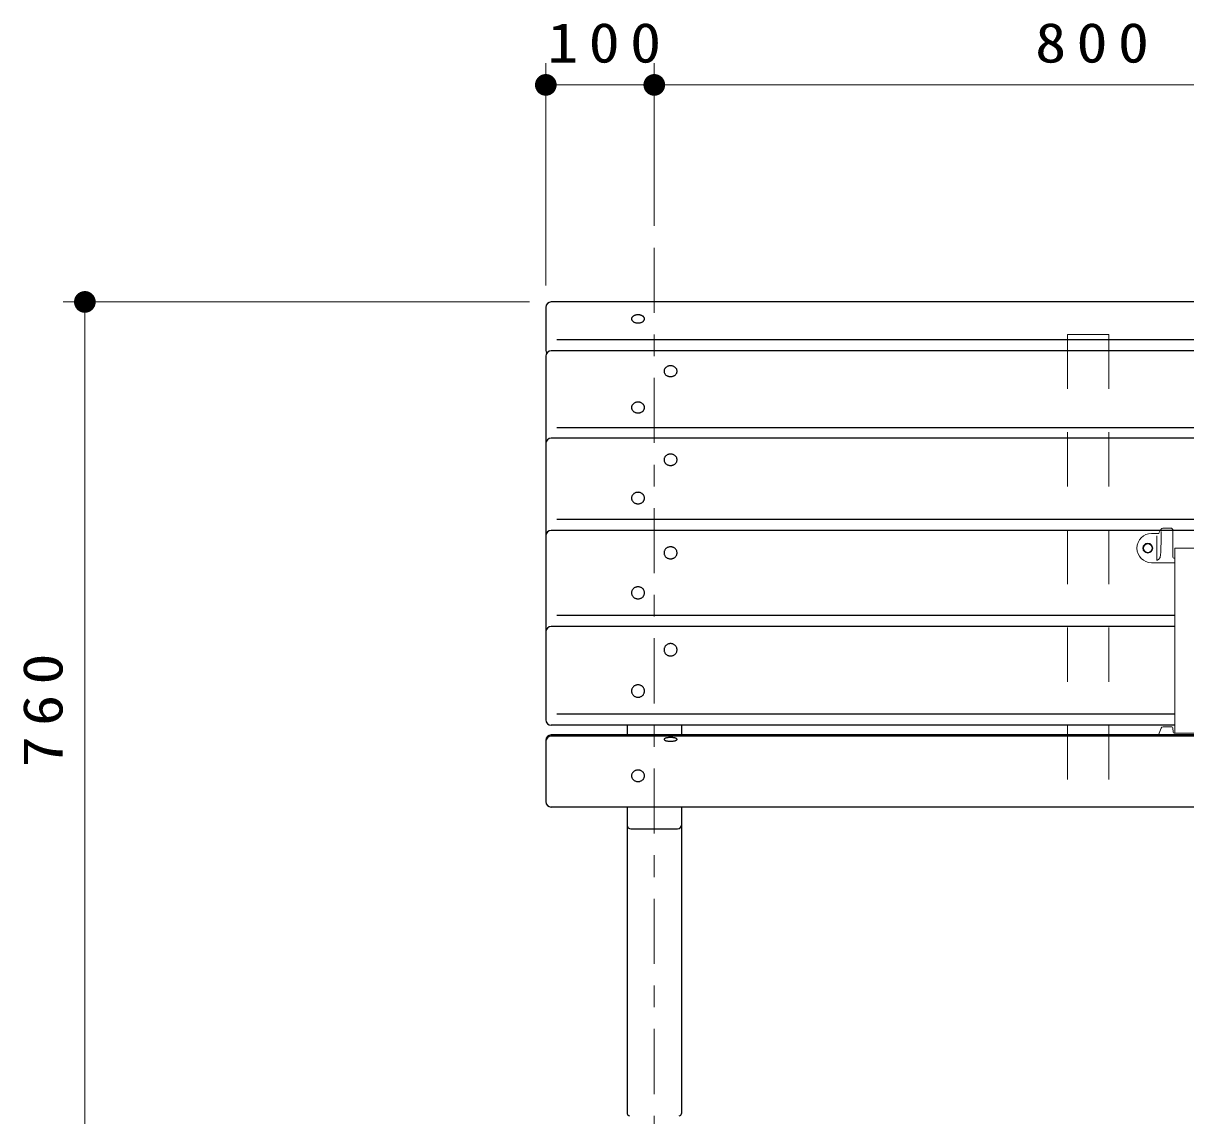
# Model space of a CAD drawing. Units: millimetres on the paper, scale 1:20. Extents: x -365 to 12, y -47 to 257.
# Drawn here: x -322.6 to -269, y 98.6 to 148.9 of the extents above; entities that cross this region are included whole.
import ezdxf

# ---------------------------------------------------------------- set-up
doc = ezdxf.new("R2010")
doc.units = ezdxf.units.MM
doc.linetypes.add('USER1', pattern=[4.5, 2.5, -2])
doc.linetypes.add('USER2', pattern=[6, 3, -1, 1, -1])
doc.layers.add('LY_1', color=7, linetype='Continuous', lineweight=25)
doc.styles.add('ＭＳ ゴシック', font='')
doc.styles.get('ＭＳ ゴシック').set_extended_font_data('MS Gothic')

# ---------------------------------------------------------------- blocks, each defined once
blk = doc.blocks.new('filled_dot')
at = {"color": 0, "linetype": 'Continuous', "lineweight": -2, "const_width": 1.25}
blk.add_lwpolyline([(-0.625, 0, 1), (0.625, 0, 1)], format="xyb", close=True, dxfattribs=at)

msp = doc.modelspace()

# ---------------------------------------------------------------- linework, layer by layer
at = {"layer": 'LY_1', "lineweight": 13}
for p, q in [((-298.479, 136.836), (-298.479, 147.086)), ((-293.479, 139.586), (-293.479, 147.086)), ((-298.479, 146.086), (-293.479, 146.086)), ((-293.479, 146.086), (-253.479, 146.086)), ((-299.229, 136.086), (-320.729, 136.086)), ((-319.729, 98.086), (-319.729, 136.086))]:
    msp.add_line(p, q, dxfattribs=at)
at = {"layer": 'LY_1', "linetype": 'USER2', "lineweight": 13}
msp.add_line((-293.479, 138.586), (-293.479, 80.586), dxfattribs=at)
at = {"layer": 'LY_1'}
for p, q in [((-298.479, 135.836), (-298.479, 133.85)), ((-253.479, 136.086), (-298.229, 136.086)), ((-253.479, 134.345), (-297.979, 134.345)), ((-298.479, 133.586), (-298.479, 129.556)), ((-253.479, 133.836), (-298.229, 133.836)), ((-253.479, 130.278), (-297.979, 130.278)), ((-253.479, 129.806), (-298.229, 129.806)), ((-298.479, 129.556), (-298.479, 125.31)), ((-253.479, 126.055), (-297.979, 126.055)), ((-253.479, 125.56), (-298.229, 125.56)), ((-298.479, 125.31), (-298.479, 120.879)), ((-269.479, 121.129), (-298.229, 121.129)), ((-269.479, 121.644), (-297.979, 121.644)), ((-298.479, 120.879), (-298.479, 116.827)), ((-269.479, 117.092), (-297.979, 117.092)), ((-269.479, 116.577), (-298.229, 116.577)), ((-294.729, 116.577), (-294.729, 116.132)), ((-292.229, 116.577), (-292.229, 116.132)), ((-298.479, 115.882), (-298.479, 113.059)), ((-253.479, 116.132), (-298.229, 116.132)), ((-253.479, 116.08), (-298.229, 116.08)), ((-253.479, 112.809), (-298.229, 112.809)), ((-294.729, 112.809), (-294.729, 98.686)), ((-292.229, 112.809), (-292.229, 98.686)), ((-294.554, 111.801), (-292.404, 111.801))]:
    msp.add_line(p, q, dxfattribs=at)
at = {"layer": 'LY_1', "linetype": 'USER1', "lineweight": 13}
for p, q in [((-274.429, 134.586), (-274.429, 112.809)), ((-274.429, 134.586), (-272.529, 134.586)), ((-272.529, 134.586), (-272.529, 112.809))]:
    msp.add_line(p, q, dxfattribs=at)
at = {"layer": 'LY_1', "color": 140, "lineweight": 13}
for p, q in [((-270.554, 125.416), (-270.239, 125.416)), ((-270.217, 125.429), (-270.12, 125.613)), ((-270.114, 125.091), (-270.114, 125.508)), ((-269.674, 125.666), (-270.031, 125.666)), ((-269.574, 125.566), (-269.574, 124.324)), ((-270.31, 124.178), (-270.31, 125.315)), ((-269.479, 116.213), (-269.479, 124.74)), ((-269.479, 124.74), (-267.479, 124.74)), ((-269.479, 124.066), (-270.554, 124.066)), ((-269.479, 124.274), (-269.524, 124.274)), ((-270.116, 116.446), (-270.235, 116.132)), ((-270.023, 116.51), (-269.622, 116.51)), ((-269.561, 116.26), (-269.572, 116.463)), ((-269.511, 116.213), (-268.479, 116.213))]:
    msp.add_line(p, q, dxfattribs=at)
at = {"layer": 'LY_1'}
for points in [[(-294.529, 135.303), (-294.527, 135.287), (-294.524, 135.271), (-294.518, 135.255), (-294.51, 135.239), (-294.5, 135.224), (-294.488, 135.209), (-294.474, 135.196), (-294.458, 135.183), (-294.441, 135.17), (-294.421, 135.159), (-294.401, 135.149), (-294.379, 135.141), (-294.355, 135.133), (-294.331, 135.127), (-294.306, 135.122), (-294.281, 135.118), (-294.255, 135.116), (-294.229, 135.115), (-294.202, 135.116), (-294.176, 135.118), (-294.151, 135.122), (-294.126, 135.127), (-294.102, 135.133), (-294.079, 135.141), (-294.056, 135.149), (-294.036, 135.159), (-294.016, 135.17), (-293.999, 135.183), (-293.983, 135.196), (-293.969, 135.209), (-293.957, 135.224), (-293.947, 135.239), (-293.939, 135.255), (-293.933, 135.271), (-293.93, 135.287), (-293.929, 135.303), (-293.93, 135.32), (-293.933, 135.336), (-293.939, 135.352), (-293.947, 135.368), (-293.957, 135.383), (-293.969, 135.397), (-293.983, 135.411), (-293.999, 135.424), (-294.016, 135.436), (-294.036, 135.447), (-294.056, 135.457), (-294.079, 135.466), (-294.102, 135.474), (-294.126, 135.48), (-294.151, 135.485), (-294.176, 135.489), (-294.202, 135.491), (-294.229, 135.491), (-294.255, 135.491), (-294.281, 135.489), (-294.306, 135.485), (-294.331, 135.48), (-294.355, 135.474), (-294.379, 135.466), (-294.401, 135.457), (-294.421, 135.447), (-294.441, 135.436), (-294.458, 135.424), (-294.474, 135.411), (-294.488, 135.397), (-294.5, 135.383), (-294.51, 135.368), (-294.518, 135.352), (-294.524, 135.336), (-294.527, 135.32)], [(-293.029, 132.894), (-293.027, 132.872), (-293.024, 132.85), (-293.018, 132.829), (-293.01, 132.808), (-293, 132.788), (-292.988, 132.768), (-292.974, 132.75), (-292.958, 132.732), (-292.941, 132.716), (-292.921, 132.702), (-292.901, 132.688), (-292.879, 132.676), (-292.855, 132.666), (-292.831, 132.658), (-292.806, 132.651), (-292.781, 132.647), (-292.755, 132.644), (-292.729, 132.643), (-292.702, 132.644), (-292.676, 132.647), (-292.651, 132.651), (-292.626, 132.658), (-292.602, 132.666), (-292.579, 132.676), (-292.556, 132.688), (-292.536, 132.702), (-292.516, 132.716), (-292.499, 132.732), (-292.483, 132.75), (-292.469, 132.768), (-292.457, 132.788), (-292.447, 132.808), (-292.439, 132.829), (-292.433, 132.85), (-292.43, 132.872), (-292.429, 132.894), (-292.43, 132.916), (-292.433, 132.937), (-292.439, 132.959), (-292.447, 132.98), (-292.457, 133), (-292.469, 133.019), (-292.483, 133.038), (-292.499, 133.055), (-292.516, 133.071), (-292.536, 133.086), (-292.556, 133.1), (-292.579, 133.111), (-292.602, 133.121), (-292.626, 133.13), (-292.651, 133.136), (-292.676, 133.141), (-292.702, 133.144), (-292.729, 133.145), (-292.755, 133.144), (-292.781, 133.141), (-292.806, 133.136), (-292.831, 133.13), (-292.855, 133.121), (-292.879, 133.111), (-292.901, 133.1), (-292.921, 133.086), (-292.941, 133.071), (-292.958, 133.055), (-292.974, 133.038), (-292.988, 133.019), (-293, 133), (-293.01, 132.98), (-293.018, 132.959), (-293.024, 132.937), (-293.027, 132.916)], [(-294.529, 131.22), (-294.527, 131.198), (-294.524, 131.176), (-294.518, 131.155), (-294.51, 131.134), (-294.5, 131.114), (-294.488, 131.094), (-294.474, 131.076), (-294.458, 131.058), (-294.441, 131.042), (-294.421, 131.027), (-294.401, 131.014), (-294.379, 131.002), (-294.355, 130.992), (-294.331, 130.984), (-294.306, 130.977), (-294.281, 130.972), (-294.255, 130.97), (-294.229, 130.969), (-294.202, 130.97), (-294.176, 130.972), (-294.151, 130.977), (-294.126, 130.984), (-294.102, 130.992), (-294.079, 131.002), (-294.056, 131.014), (-294.036, 131.027), (-294.016, 131.042), (-293.999, 131.058), (-293.983, 131.076), (-293.969, 131.094), (-293.957, 131.114), (-293.947, 131.134), (-293.939, 131.155), (-293.933, 131.176), (-293.93, 131.198), (-293.929, 131.22), (-293.93, 131.242), (-293.933, 131.263), (-293.939, 131.285), (-293.947, 131.306), (-293.957, 131.326), (-293.969, 131.345), (-293.983, 131.364), (-293.999, 131.381), (-294.016, 131.397), (-294.036, 131.412), (-294.056, 131.425), (-294.079, 131.437), (-294.102, 131.447), (-294.126, 131.456), (-294.151, 131.462), (-294.176, 131.467), (-294.202, 131.47), (-294.229, 131.471), (-294.255, 131.47), (-294.281, 131.467), (-294.306, 131.462), (-294.331, 131.456), (-294.355, 131.447), (-294.379, 131.437), (-294.401, 131.425), (-294.421, 131.412), (-294.441, 131.397), (-294.458, 131.381), (-294.474, 131.364), (-294.488, 131.345), (-294.5, 131.326), (-294.51, 131.306), (-294.518, 131.285), (-294.524, 131.263), (-294.527, 131.242)], [(-293.029, 128.813), (-293.027, 128.79), (-293.024, 128.767), (-293.018, 128.745), (-293.01, 128.722), (-293, 128.701), (-292.988, 128.681), (-292.974, 128.661), (-292.958, 128.643), (-292.941, 128.626), (-292.921, 128.61), (-292.901, 128.596), (-292.879, 128.584), (-292.855, 128.573), (-292.831, 128.564), (-292.806, 128.557), (-292.781, 128.552), (-292.755, 128.549), (-292.729, 128.548), (-292.702, 128.549), (-292.676, 128.552), (-292.651, 128.557), (-292.626, 128.564), (-292.602, 128.573), (-292.579, 128.584), (-292.556, 128.596), (-292.536, 128.61), (-292.516, 128.626), (-292.499, 128.643), (-292.483, 128.661), (-292.469, 128.681), (-292.457, 128.701), (-292.447, 128.722), (-292.439, 128.745), (-292.433, 128.767), (-292.43, 128.79), (-292.429, 128.813), (-292.43, 128.836), (-292.433, 128.859), (-292.439, 128.882), (-292.447, 128.904), (-292.457, 128.925), (-292.469, 128.945), (-292.483, 128.965), (-292.499, 128.983), (-292.516, 129), (-292.536, 129.016), (-292.556, 129.03), (-292.579, 129.042), (-292.602, 129.053), (-292.626, 129.062), (-292.651, 129.069), (-292.676, 129.074), (-292.702, 129.077), (-292.729, 129.078), (-292.755, 129.077), (-292.781, 129.074), (-292.806, 129.069), (-292.831, 129.062), (-292.855, 129.053), (-292.879, 129.042), (-292.901, 129.03), (-292.921, 129.016), (-292.941, 129), (-292.958, 128.983), (-292.974, 128.965), (-292.988, 128.945), (-293, 128.925), (-293.01, 128.904), (-293.018, 128.882), (-293.024, 128.859), (-293.027, 128.836)], [(-294.529, 127.048), (-294.527, 127.025), (-294.524, 127.002), (-294.518, 126.979), (-294.51, 126.957), (-294.5, 126.936), (-294.488, 126.915), (-294.474, 126.896), (-294.458, 126.878), (-294.441, 126.86), (-294.421, 126.845), (-294.401, 126.831), (-294.379, 126.818), (-294.355, 126.808), (-294.331, 126.799), (-294.306, 126.792), (-294.281, 126.787), (-294.255, 126.784), (-294.229, 126.783), (-294.202, 126.784), (-294.176, 126.787), (-294.151, 126.792), (-294.126, 126.799), (-294.102, 126.808), (-294.079, 126.818), (-294.056, 126.831), (-294.036, 126.845), (-294.016, 126.86), (-293.999, 126.878), (-293.983, 126.896), (-293.969, 126.915), (-293.957, 126.936), (-293.947, 126.957), (-293.939, 126.979), (-293.933, 127.002), (-293.93, 127.025), (-293.929, 127.048), (-293.93, 127.071), (-293.933, 127.094), (-293.939, 127.116), (-293.947, 127.138), (-293.957, 127.16), (-293.969, 127.18), (-293.983, 127.2), (-293.999, 127.218), (-294.016, 127.235), (-294.036, 127.251), (-294.056, 127.265), (-294.079, 127.277), (-294.102, 127.288), (-294.126, 127.297), (-294.151, 127.303), (-294.176, 127.308), (-294.202, 127.312), (-294.229, 127.313), (-294.255, 127.312), (-294.281, 127.308), (-294.306, 127.303), (-294.331, 127.297), (-294.355, 127.288), (-294.379, 127.277), (-294.401, 127.265), (-294.421, 127.251), (-294.441, 127.235), (-294.458, 127.218), (-294.474, 127.2), (-294.488, 127.18), (-294.5, 127.16), (-294.51, 127.138), (-294.518, 127.116), (-294.524, 127.094), (-294.527, 127.071)], [(-293.029, 124.523), (-293.027, 124.499), (-293.024, 124.475), (-293.018, 124.452), (-293.01, 124.429), (-293, 124.406), (-292.988, 124.385), (-292.974, 124.365), (-292.958, 124.346), (-292.941, 124.328), (-292.921, 124.312), (-292.901, 124.297), (-292.879, 124.284), (-292.855, 124.273), (-292.831, 124.264), (-292.806, 124.256), (-292.781, 124.251), (-292.755, 124.248), (-292.729, 124.247), (-292.702, 124.248), (-292.676, 124.251), (-292.651, 124.256), (-292.626, 124.264), (-292.602, 124.273), (-292.579, 124.284), (-292.556, 124.297), (-292.536, 124.312), (-292.516, 124.328), (-292.499, 124.346), (-292.483, 124.365), (-292.469, 124.385), (-292.457, 124.406), (-292.447, 124.429), (-292.439, 124.452), (-292.433, 124.475), (-292.43, 124.499), (-292.429, 124.523), (-292.43, 124.547), (-292.433, 124.571), (-292.439, 124.595), (-292.447, 124.618), (-292.457, 124.64), (-292.469, 124.661), (-292.483, 124.682), (-292.499, 124.701), (-292.516, 124.719), (-292.536, 124.735), (-292.556, 124.75), (-292.579, 124.763), (-292.602, 124.774), (-292.626, 124.783), (-292.651, 124.79), (-292.676, 124.795), (-292.702, 124.799), (-292.729, 124.8), (-292.755, 124.799), (-292.781, 124.795), (-292.806, 124.79), (-292.831, 124.783), (-292.855, 124.774), (-292.879, 124.763), (-292.901, 124.75), (-292.921, 124.735), (-292.941, 124.719), (-292.958, 124.701), (-292.974, 124.682), (-292.988, 124.661), (-293, 124.64), (-293.01, 124.618), (-293.018, 124.595), (-293.024, 124.571), (-293.027, 124.547)], [(-294.529, 122.681), (-294.527, 122.657), (-294.524, 122.633), (-294.518, 122.609), (-294.51, 122.586), (-294.5, 122.564), (-294.488, 122.543), (-294.474, 122.522), (-294.458, 122.503), (-294.441, 122.485), (-294.421, 122.469), (-294.401, 122.454), (-294.379, 122.442), (-294.355, 122.43), (-294.331, 122.421), (-294.306, 122.414), (-294.281, 122.409), (-294.255, 122.406), (-294.229, 122.404), (-294.202, 122.406), (-294.176, 122.409), (-294.151, 122.414), (-294.126, 122.421), (-294.102, 122.43), (-294.079, 122.442), (-294.056, 122.454), (-294.036, 122.469), (-294.016, 122.485), (-293.999, 122.503), (-293.983, 122.522), (-293.969, 122.543), (-293.957, 122.564), (-293.947, 122.586), (-293.939, 122.609), (-293.933, 122.633), (-293.93, 122.657), (-293.929, 122.681), (-293.93, 122.705), (-293.933, 122.729), (-293.939, 122.752), (-293.947, 122.775), (-293.957, 122.798), (-293.969, 122.819), (-293.983, 122.839), (-293.999, 122.858), (-294.016, 122.876), (-294.036, 122.893), (-294.056, 122.907), (-294.079, 122.92), (-294.102, 122.931), (-294.126, 122.941), (-294.151, 122.948), (-294.176, 122.953), (-294.202, 122.956), (-294.229, 122.957), (-294.255, 122.956), (-294.281, 122.953), (-294.306, 122.948), (-294.331, 122.941), (-294.355, 122.931), (-294.379, 122.92), (-294.401, 122.907), (-294.421, 122.893), (-294.441, 122.876), (-294.458, 122.858), (-294.474, 122.839), (-294.488, 122.819), (-294.5, 122.798), (-294.51, 122.775), (-294.518, 122.752), (-294.524, 122.729), (-294.527, 122.705)], [(-293.029, 120.056), (-293.027, 120.032), (-293.024, 120.007), (-293.018, 119.983), (-293.01, 119.959), (-293, 119.936), (-292.988, 119.914), (-292.974, 119.893), (-292.958, 119.873), (-292.941, 119.855), (-292.921, 119.838), (-292.901, 119.823), (-292.879, 119.81), (-292.855, 119.798), (-292.831, 119.789), (-292.806, 119.781), (-292.781, 119.776), (-292.755, 119.772), (-292.729, 119.771), (-292.702, 119.772), (-292.676, 119.776), (-292.651, 119.781), (-292.626, 119.789), (-292.602, 119.798), (-292.579, 119.81), (-292.556, 119.823), (-292.536, 119.838), (-292.516, 119.855), (-292.499, 119.873), (-292.483, 119.893), (-292.469, 119.914), (-292.457, 119.936), (-292.447, 119.959), (-292.439, 119.983), (-292.433, 120.007), (-292.43, 120.032), (-292.429, 120.056), (-292.43, 120.081), (-292.433, 120.106), (-292.439, 120.13), (-292.447, 120.154), (-292.457, 120.177), (-292.469, 120.199), (-292.483, 120.22), (-292.499, 120.24), (-292.516, 120.258), (-292.536, 120.275), (-292.556, 120.29), (-292.579, 120.303), (-292.602, 120.315), (-292.626, 120.324), (-292.651, 120.332), (-292.676, 120.337), (-292.702, 120.34), (-292.729, 120.341), (-292.755, 120.34), (-292.781, 120.337), (-292.806, 120.332), (-292.831, 120.324), (-292.855, 120.315), (-292.879, 120.303), (-292.901, 120.29), (-292.921, 120.275), (-292.941, 120.258), (-292.958, 120.24), (-292.974, 120.22), (-292.988, 120.199), (-293, 120.177), (-293.01, 120.154), (-293.018, 120.13), (-293.024, 120.106), (-293.027, 120.081)], [(-294.529, 118.157), (-294.527, 118.132), (-294.524, 118.107), (-294.518, 118.083), (-294.51, 118.059), (-294.5, 118.036), (-294.488, 118.014), (-294.474, 117.993), (-294.458, 117.973), (-294.441, 117.955), (-294.421, 117.938), (-294.401, 117.923), (-294.379, 117.91), (-294.355, 117.898), (-294.331, 117.889), (-294.306, 117.881), (-294.281, 117.876), (-294.255, 117.873), (-294.229, 117.872), (-294.202, 117.873), (-294.176, 117.876), (-294.151, 117.881), (-294.126, 117.889), (-294.102, 117.898), (-294.079, 117.91), (-294.056, 117.923), (-294.036, 117.938), (-294.016, 117.955), (-293.999, 117.973), (-293.983, 117.993), (-293.969, 118.014), (-293.957, 118.036), (-293.947, 118.059), (-293.939, 118.083), (-293.933, 118.107), (-293.93, 118.132), (-293.929, 118.157), (-293.93, 118.181), (-293.933, 118.206), (-293.939, 118.23), (-293.947, 118.254), (-293.957, 118.277), (-293.969, 118.299), (-293.983, 118.32), (-293.999, 118.34), (-294.016, 118.358), (-294.036, 118.375), (-294.056, 118.39), (-294.079, 118.403), (-294.102, 118.415), (-294.126, 118.424), (-294.151, 118.432), (-294.176, 118.437), (-294.202, 118.441), (-294.229, 118.442), (-294.255, 118.441), (-294.281, 118.437), (-294.306, 118.432), (-294.331, 118.424), (-294.355, 118.415), (-294.379, 118.403), (-294.401, 118.39), (-294.421, 118.375), (-294.441, 118.358), (-294.458, 118.34), (-294.474, 118.32), (-294.488, 118.299), (-294.5, 118.277), (-294.51, 118.254), (-294.518, 118.23), (-294.524, 118.206), (-294.527, 118.181)], [(-293.029, 115.93), (-293.027, 115.922), (-293.024, 115.915), (-293.018, 115.907), (-293.01, 115.9), (-293, 115.894), (-292.988, 115.887), (-292.974, 115.881), (-292.958, 115.875), (-292.941, 115.869), (-292.921, 115.864), (-292.901, 115.86), (-292.879, 115.856), (-292.855, 115.852), (-292.831, 115.849), (-292.806, 115.847), (-292.781, 115.846), (-292.755, 115.845), (-292.729, 115.844), (-292.702, 115.845), (-292.676, 115.846), (-292.651, 115.847), (-292.626, 115.849), (-292.602, 115.852), (-292.579, 115.856), (-292.556, 115.86), (-292.536, 115.864), (-292.516, 115.869), (-292.499, 115.875), (-292.483, 115.881), (-292.469, 115.887), (-292.457, 115.894), (-292.447, 115.9), (-292.439, 115.907), (-292.433, 115.915), (-292.43, 115.922), (-292.429, 115.93), (-292.43, 115.937), (-292.433, 115.944), (-292.439, 115.952), (-292.447, 115.959), (-292.457, 115.966), (-292.469, 115.972), (-292.483, 115.978), (-292.499, 115.984), (-292.516, 115.99), (-292.536, 115.995), (-292.556, 115.999), (-292.579, 116.003), (-292.602, 116.007), (-292.626, 116.01), (-292.651, 116.012), (-292.676, 116.013), (-292.702, 116.014), (-292.729, 116.015), (-292.755, 116.014), (-292.781, 116.013), (-292.806, 116.012), (-292.831, 116.01), (-292.855, 116.007), (-292.879, 116.003), (-292.901, 115.999), (-292.921, 115.995), (-292.941, 115.99), (-292.958, 115.984), (-292.974, 115.978), (-292.988, 115.972), (-293, 115.966), (-293.01, 115.959), (-293.018, 115.952), (-293.024, 115.944), (-293.027, 115.937)], [(-294.529, 114.25), (-294.527, 114.227), (-294.524, 114.204), (-294.518, 114.182), (-294.51, 114.16), (-294.5, 114.138), (-294.488, 114.118), (-294.474, 114.099), (-294.458, 114.08), (-294.441, 114.063), (-294.421, 114.048), (-294.401, 114.034), (-294.379, 114.022), (-294.355, 114.011), (-294.331, 114.002), (-294.306, 113.995), (-294.281, 113.99), (-294.255, 113.987), (-294.229, 113.986), (-294.202, 113.987), (-294.176, 113.99), (-294.151, 113.995), (-294.126, 114.002), (-294.102, 114.011), (-294.079, 114.022), (-294.056, 114.034), (-294.036, 114.048), (-294.016, 114.063), (-293.999, 114.08), (-293.983, 114.099), (-293.969, 114.118), (-293.957, 114.138), (-293.947, 114.16), (-293.939, 114.182), (-293.933, 114.204), (-293.93, 114.227), (-293.929, 114.25), (-293.93, 114.273), (-293.933, 114.296), (-293.939, 114.318), (-293.947, 114.34), (-293.957, 114.361), (-293.969, 114.382), (-293.983, 114.401), (-293.999, 114.419), (-294.016, 114.436), (-294.036, 114.452), (-294.056, 114.466), (-294.079, 114.478), (-294.102, 114.489), (-294.126, 114.498), (-294.151, 114.505), (-294.176, 114.51), (-294.202, 114.513), (-294.229, 114.514), (-294.255, 114.513), (-294.281, 114.51), (-294.306, 114.505), (-294.331, 114.498), (-294.355, 114.489), (-294.379, 114.478), (-294.401, 114.466), (-294.421, 114.452), (-294.441, 114.436), (-294.458, 114.419), (-294.474, 114.401), (-294.488, 114.382), (-294.5, 114.361), (-294.51, 114.34), (-294.518, 114.318), (-294.524, 114.296), (-294.527, 114.273)]]:
    msp.add_lwpolyline(points, close=True, dxfattribs=at)
at = {"layer": 'LY_1', "color": 140, "lineweight": 13}
msp.add_lwpolyline([(-270.31, 124.178), (-270.273, 124.196), (-270.238, 124.219), (-270.208, 124.246), (-270.183, 124.279), (-270.165, 124.315), (-270.153, 124.358), (-270.145, 124.406), (-270.14, 124.462), (-270.135, 124.531), (-270.131, 124.607), (-270.127, 124.687), (-270.124, 124.769), (-270.121, 124.849), (-270.119, 124.924), (-270.118, 124.993), (-270.116, 125.051), (-270.116, 125.097), (-270.115, 125.126), (-270.115, 125.137), (-270.114, 125.126), (-270.114, 125.091)], dxfattribs=at)
at = {"layer": 'LY_1', "lineweight": 13}
msp.add_circle((-270.729, 124.741), 0.225, dxfattribs=at)
at = {"layer": 'LY_1', "color": 140, "lineweight": 13}
msp.add_circle((-270.729, 124.741), 0.2, dxfattribs=at)
at = {"layer": 'LY_1'}
for centre, radius, start, end in [((-298.229, 135.836), 0.25, 90, 180), ((-298.229, 133.85), 0.25, 180, 211.8804), ((-298.229, 133.586), 0.25, 90, 180), ((-298.229, 129.556), 0.25, 90, 180), ((-298.229, 125.31), 0.25, 90, 180), ((-298.229, 120.879), 0.25, 90, 180), ((-298.229, 116.827), 0.25, 180, 270), ((-298.229, 115.882), 0.25, 90, 180), ((-298.229, 115.83), 0.25, 90, 180), ((-298.229, 113.059), 0.25, 180, 270), ((-294.554, 111.976), 0.175, 180, 270), ((-292.404, 111.976), 0.175, 270, 0), ((-294.629, 98.686), 0.1, 180, 270), ((-292.329, 98.686), 0.1, 270, 0)]:
    msp.add_arc(centre, radius, start, end, dxfattribs=at)
at = {"layer": 'LY_1', "color": 140, "lineweight": 13}
for centre, radius, start, end in [((-270.554, 124.741), 0.675, 90, 270), ((-270.239, 125.441), 0.025, 270, 332.1325), ((-270.031, 125.566), 0.1, 90, 152.1325), ((-269.674, 125.566), 0.1, 0, 90), ((-269.524, 124.324), 0.05, 180, 270), ((-270.023, 116.41), 0.1, 90, 159.2031), ((-269.622, 116.46), 0.05, 3, 90), ((-269.511, 116.263), 0.05, 183, 270)]:
    msp.add_arc(centre, radius, start, end, dxfattribs=at)

# ---------------------------------------------------------------- block references
at = {"layer": 'LY_1', "lineweight": 13, "xscale": 0.4, "yscale": 0.4}
msp.add_blockref('filled_dot', (-298.479, 146.086), dxfattribs=at)
for p, rotation in [((-293.479, 146.086), 180), ((-319.729, 136.086), 270)]:
    msp.add_blockref('filled_dot', p, dxfattribs=dict(at, rotation=rotation))

# ---------------------------------------------------------------- texts
at = {"layer": 'LY_1', "char_height": 1.833, "attachment_point": 8, "style": 'ＭＳ ゴシック'}
for s, insert in [('\\T1.33;\\W1.15;100', (-295.55, 147.086)), ('\\T1.33;\\W1.15;800', (-273.062, 147.086))]:
    msp.add_mtext(s, dxfattribs=dict(at, insert=insert))
at = {"layer": 'LY_1', "insert": (-320.729, 117.501), "char_height": 1.833, "attachment_point": 8, "rotation": 90, "style": 'ＭＳ ゴシック'}
msp.add_mtext('\\T1.33;\\W1.15;760', dxfattribs=at)

doc.saveas('drawing.dxf')
